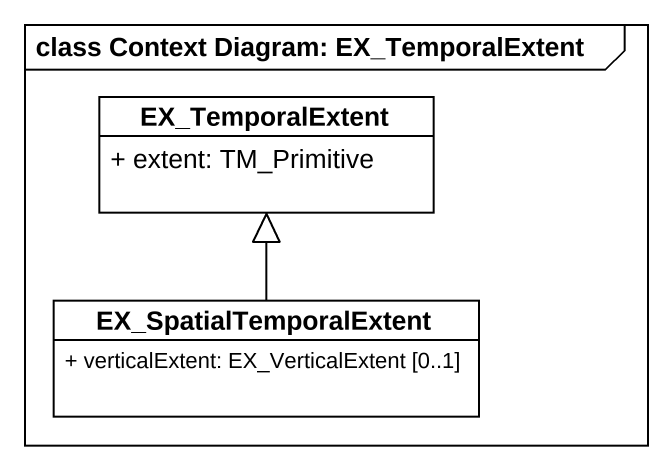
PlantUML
@startuml
mainframe class Context Diagram: EX_TemporalExtent
hide circle
hide empty members
skinparam classAttributeIconSize 0
class EX_TemporalExtent #FFFFFF {
  + extent: TM_Primitive
}
class EX_SpatialTemporalExtent #FFFFFF {
  + verticalExtent: EX_VerticalExtent [0..1]
}
EX_SpatialTemporalExtent -up-|> EX_TemporalExtent
@enduml
